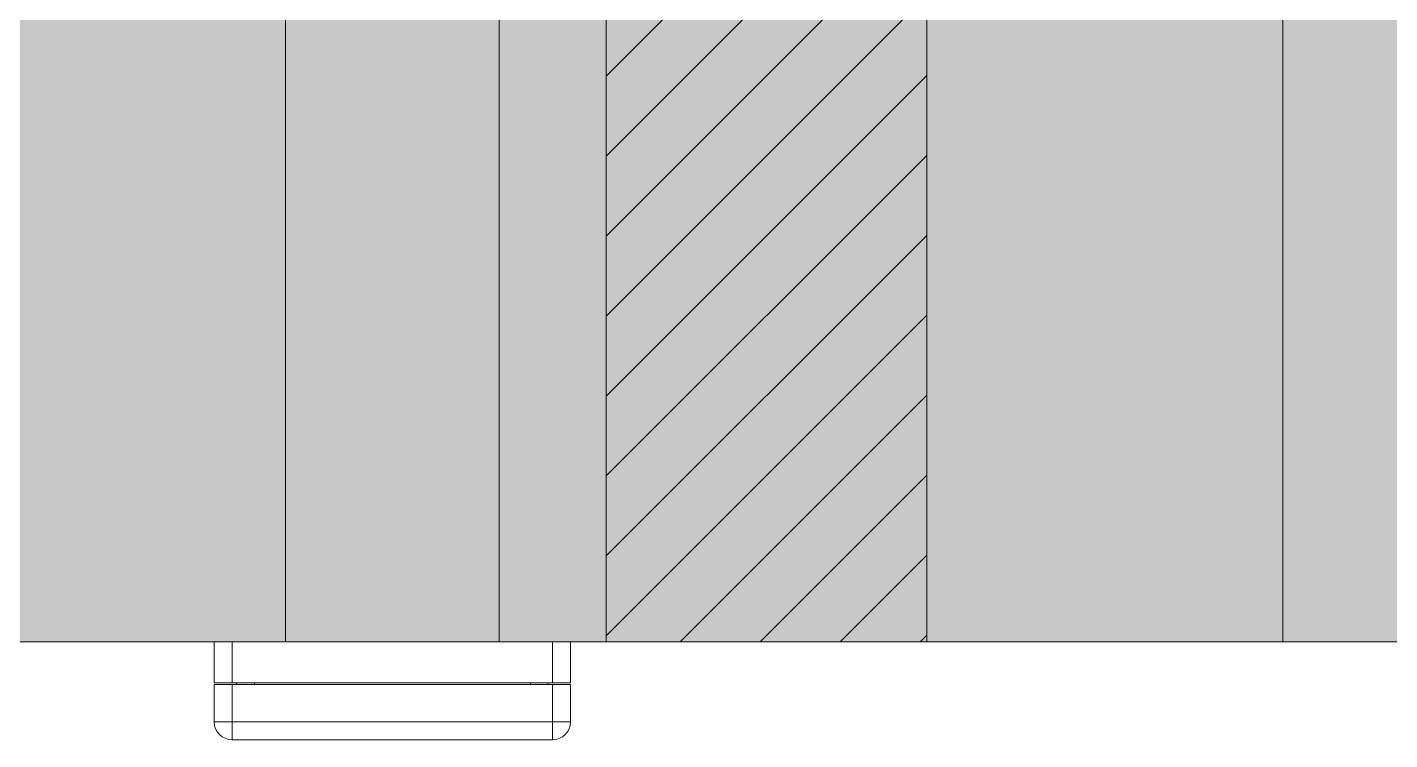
# Model space of a CAD drawing. Header units: millimetres. Extents: x 5622 to 8918, y 2044 to 6634.
# Drawn here: x 8547.1 to 8623.6, y 3658.3 to 3698.3 of the extents above; entities that cross this region are included whole.
import ezdxf

# ---------------------------------------------------------------- set-up
doc = ezdxf.new("R2010")
doc.units = ezdxf.units.MM
doc.linetypes.add('NASCOSTA', pattern=[9.525, 6.35, -3.175])
for name, color, linetype, lineweight in [('F_ARREDI', 7, 'Continuous', 5), ('F_FERRAMENTA', 253, 'Continuous', 5), ('F_MULTI laminato OPACO', 1, 'Continuous', 5), ('F_MULTI laminato OPACO_retino', 1, 'Continuous', 5), ('F_Proiezioni', 253, 'NASCOSTA', 9)]:
    doc.layers.add(name, color=color, linetype=linetype, lineweight=lineweight)

# ---------------------------------------------------------------- blocks, each defined once
blk = doc.blocks.new('PIEDINO_infilare_H.52_prospetto_fronte')
at = {"layer": 'F_FERRAMENTA'}
for p, q in [((-45530.753, 10865.219), (-45530.753, 10922.719)), ((-45518.753, 10865.219), (-45518.753, 10922.719)), ((-45534.753, 10865.219), (-45514.753, 10865.219)), ((-45534.753, 10862.919), (-45534.753, 10865.219)), ((-45533.753, 10862.919), (-45533.753, 10865.219)), ((-45515.753, 10862.919), (-45515.753, 10865.219)), ((-45514.753, 10862.919), (-45514.753, 10865.219)), ((-45534.753, 10862.919), (-45514.753, 10862.919)), ((-45534.753, 10862.819), (-45514.753, 10862.819)), ((-45534.753, 10860.719), (-45534.753, 10862.819)), ((-45533.753, 10860.719), (-45533.753, 10862.819)), ((-45533.503, 10862.819), (-45533.503, 10862.919)), ((-45532.503, 10862.819), (-45532.503, 10862.919)), ((-45517.003, 10862.819), (-45517.003, 10862.919)), ((-45516.003, 10862.819), (-45516.003, 10862.919)), ((-45515.753, 10860.719), (-45515.753, 10862.819)), ((-45514.753, 10860.719), (-45514.753, 10862.819)), ((-45534.753, 10860.719), (-45514.753, 10860.719)), ((-45533.753, 10859.719), (-45533.753, 10860.719)), ((-45515.753, 10859.719), (-45515.753, 10860.719)), ((-45533.753, 10859.719), (-45515.753, 10859.719))]:
    blk.add_line(p, q, dxfattribs=at)
for centre, start, end in [((-45533.753, 10860.719), 180, 270), ((-45515.753, 10860.719), 270, 0)]:
    blk.add_arc(centre, 1, start, end, dxfattribs=at)
blk = doc.blocks.new("LIBRERIA_ingresso-living_sez._B.B'")
at = {"layer": 'F_MULTI laminato OPACO_retino', "true_color": 0x636466}
h = blk.add_hatch(color=251, dxfattribs=at)
h.dxf.hatch_style = 1
h.paths.add_polyline_path([(41313.132, 11071.126), (41913.132, 11071.126), (41913.132, 13145.626), (41313.132, 13145.626)])
at = {"layer": 'F_MULTI laminato OPACO_retino', "true_color": 0x939598}
h = blk.add_hatch(color=252, dxfattribs=at)
h.dxf.hatch_style = 1
h.paths.add_polyline_path([(41313.132, 13145.626), (41613.132, 13145.626), (41613.132, 11071.126), (41313.132, 11071.126)])
at = {"layer": 'F_MULTI laminato OPACO', "color": 5}
for points in [[(41313.132, 11071.126), (41913.132, 11071.126), (41913.132, 13145.626), (41313.132, 13145.626)], [(41313.132, 13145.626), (41613.132, 13145.626), (41613.132, 11071.126), (41313.132, 11071.126)]]:
    blk.add_lwpolyline(points, close=True, dxfattribs=at)
at = {"layer": 'F_Proiezioni', "color": 1}
blk.add_lwpolyline([(41575.132, 11145.626), (41593.132, 11145.626), (41593.132, 11071.126), (41575.132, 11071.126)], close=True, dxfattribs=at)
at = {"color": 4}
blk.add_blockref('PIEDINO_infilare_H.52_prospetto_fronte', (87087.885, 205.908), dxfattribs=at)

msp = doc.modelspace()

# ---------------------------------------------------------------- hatches: boundary and pattern name
at = {"layer": 'F_MULTI laminato OPACO_retino', "true_color": 0xc7c8ca}
h = msp.add_hatch(color=9, dxfattribs=at)
h.dxf.hatch_style = 1
h.paths.add_polyline_path([(8579.563, 3738.326), (8597.563, 3738.326), (8597.563, 3663.826), (8579.563, 3663.826)])
at = {"layer": 'F_MULTI laminato OPACO_retino', "true_color": 0x636466}
h = msp.add_hatch(dxfattribs=at)
h.set_pattern_fill('ANSI31', color=251)
h.set_pattern_definition([(45, (75815.9427, -7407.3), (-2.24506403, 2.24506403), [])])
h.paths.add_polyline_path([(8579.563, 3738.326), (8597.563, 3738.326), (8597.563, 3663.826), (8579.563, 3663.826)])

# ---------------------------------------------------------------- linework, layer by layer
at = {"layer": 'F_MULTI laminato OPACO', "color": 3}
msp.add_lwpolyline([(8579.563, 3738.326), (8597.563, 3738.326), (8597.563, 3663.826), (8579.563, 3663.826)], close=True, dxfattribs=at)

# ---------------------------------------------------------------- block references
at = {"layer": 'F_ARREDI'}
msp.add_blockref("LIBRERIA_ingresso-living_sez._B.B'", (-32995.569, -7407.299), dxfattribs=at)

doc.saveas('drawing.dxf')
